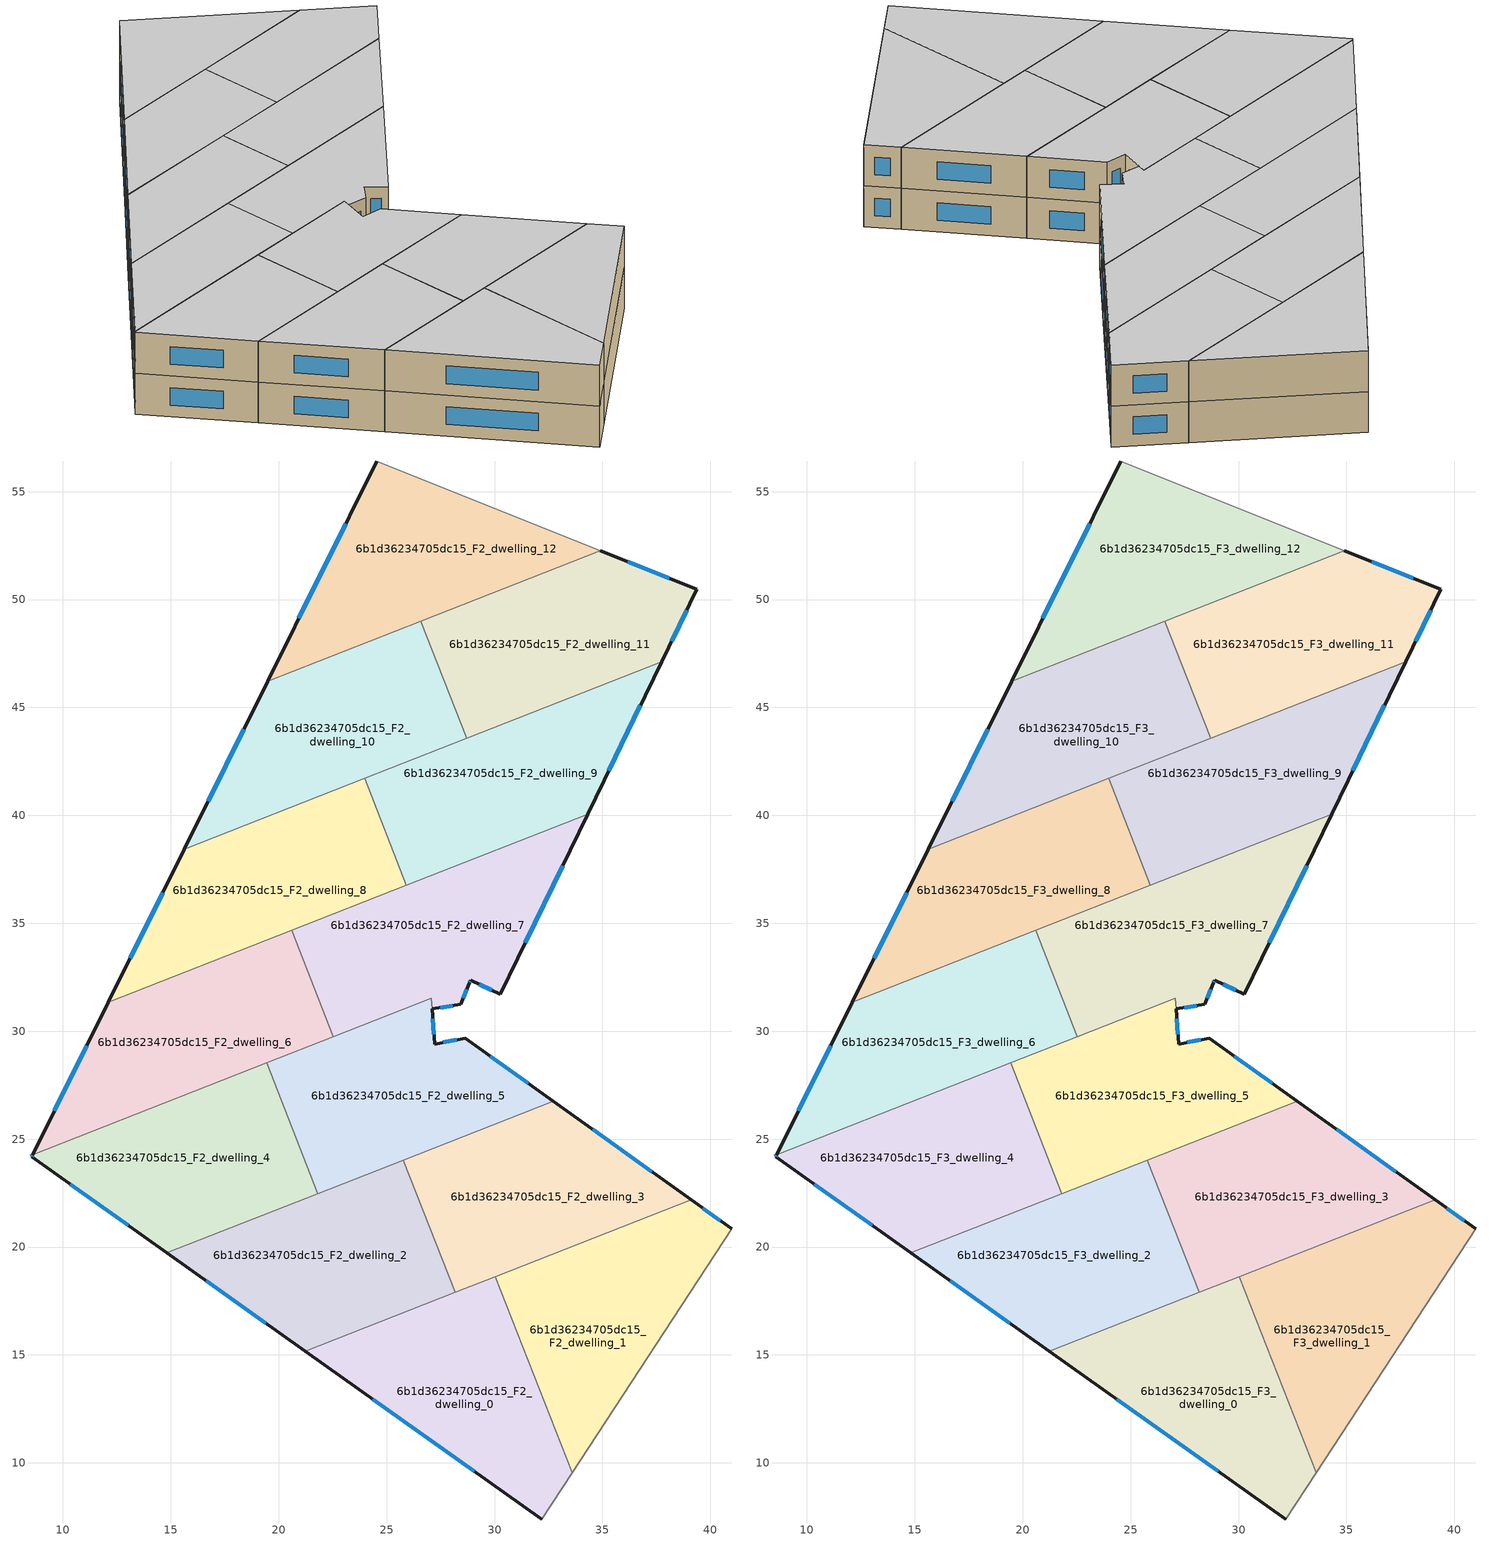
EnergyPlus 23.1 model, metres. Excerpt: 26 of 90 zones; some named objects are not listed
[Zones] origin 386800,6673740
6b1d36234705dc15_F2_dwelling_0
 floor to 6b1d36234705dc15_F1_dwelling_0 (EU_floor_Construction): 30.03,18.63 33.59,9.54 32.19,7.4 21.23,15.18 z6
 wall outside (EU_wall_Construction): 21.23,15.18 32.19,7.4 z6:9
 wall to 6b1d36234705dc15_F2_dwelling_1 (EU_wall_Construction): 33.59,9.54 30.03,18.63 z6:9
 wall adiabatic (EU_wall_Construction): 32.19,7.4 33.59,9.54 z6:9
 wall to 6b1d36234705dc15_F2_dwelling_2 (EU_wall_Construction): 28.17,17.9 21.23,15.18 z6:9
 wall to 6b1d36234705dc15_F2_dwelling_3 (EU_wall_Construction): 30.03,18.63 28.17,17.9 z6:9
 window (EU_Window_Construction): 24.36,12.96 29.06,9.62 z6.86:8.14
6b1d36234705dc15_F2_dwelling_1
 floor to 6b1d36234705dc15_F1_dwelling_1 (EU_floor_Construction): 40.99,20.84 33.59,9.54 30.03,18.63 39.11,22.19 z6
 wall outside (EU_wall_Construction): 40.99,20.84 39.11,22.19 z6:9
 wall adiabatic (EU_wall_Construction): 33.59,9.54 40.99,20.84 z6:9
 wall to 6b1d36234705dc15_F2_dwelling_3 (EU_wall_Construction): 39.11,22.19 30.03,18.63 z6:9
 window (EU_Window_Construction): 40.46,21.23 39.65,21.81 z6.86:8.14
6b1d36234705dc15_F2_dwelling_10
 floor to 6b1d36234705dc15_F1_dwelling_10 (EU_floor_Construction): 26.59,49 28.72,43.57 15.63,38.44 19.49,46.22 z6
 wall outside (EU_wall_Construction): 19.49,46.22 15.63,38.44 z6:9
 wall to 6b1d36234705dc15_F2_dwelling_11 (EU_wall_Construction): 28.72,43.57 26.59,49 z6:9
 wall to 6b1d36234705dc15_F2_dwelling_12 (EU_wall_Construction): 26.59,49 19.49,46.22 z6:9
 wall to 6b1d36234705dc15_F2_dwelling_8 (EU_wall_Construction): 15.63,38.44 23.98,41.71 z6:9
 wall to 6b1d36234705dc15_F2_dwelling_9 (EU_wall_Construction): 23.98,41.71 28.72,43.57 z6:9
 window (EU_Window_Construction): 18.39,44 16.73,40.66 z6.86:8.14
6b1d36234705dc15_F2_dwelling_11
 floor to 6b1d36234705dc15_F1_dwelling_11 (EU_floor_Construction): 39.37,50.47 37.74,47.11 28.72,43.57 26.59,49 34.9,52.26 z6
 wall outside (EU_wall_Construction): 37.74,47.11 39.37,50.47 34.9,52.26 z6:9
 wall to 6b1d36234705dc15_F2_dwelling_9 (EU_wall_Construction): 28.72,43.57 37.74,47.11 z6:9
 wall to 6b1d36234705dc15_F2_dwelling_12 (EU_wall_Construction): 34.9,52.26 26.59,49 z6:9
 window (EU_Window_Construction): 38.2,48.07 38.9,49.51 / 38.09,50.98 36.17,51.75 z6.86:8.14
6b1d36234705dc15_F2_dwelling_12
 floor to 6b1d36234705dc15_F1_dwelling_12 (EU_floor_Construction): 34.9,52.26 19.49,46.22 24.55,56.42 z6
 wall outside (EU_wall_Construction): 24.55,56.42 19.49,46.22 z6:9
 wall adiabatic (EU_wall_Construction): 34.9,52.26 24.55,56.42 z6:9
 window (EU_Window_Construction): 23.1,53.5 20.93,49.13 z6.86:8.14
6b1d36234705dc15_F2_dwelling_2
 floor to 6b1d36234705dc15_F1_dwelling_2 (EU_floor_Construction): 25.77,24.03 28.17,17.9 21.23,15.18 14.82,19.74 z6
 wall outside (EU_wall_Construction): 14.82,19.74 21.23,15.18 z6:9
 wall to 6b1d36234705dc15_F2_dwelling_3 (EU_wall_Construction): 28.17,17.9 25.77,24.03 z6:9
 wall to 6b1d36234705dc15_F2_dwelling_4 (EU_wall_Construction): 21.82,22.48 14.82,19.74 z6:9
 wall to 6b1d36234705dc15_F2_dwelling_5 (EU_wall_Construction): 25.77,24.03 21.82,22.48 z6:9
 window (EU_Window_Construction): 16.65,18.43 19.4,16.48 z6.86:8.14
6b1d36234705dc15_F2_dwelling_3
 floor to 6b1d36234705dc15_F1_dwelling_3 (EU_floor_Construction): 39.11,22.19 28.17,17.9 25.77,24.03 32.72,26.76 z6
 wall outside (EU_wall_Construction): 39.11,22.19 32.72,26.76 z6:9
 wall to 6b1d36234705dc15_F2_dwelling_5 (EU_wall_Construction): 32.72,26.76 25.77,24.03 z6:9
 window (EU_Window_Construction): 37.28,23.49 34.55,25.45 z6.86:8.14
6b1d36234705dc15_F2_dwelling_4
 floor to 6b1d36234705dc15_F1_dwelling_4 (EU_floor_Construction): 19.44,28.54 21.82,22.48 14.82,19.74 8.55,24.18 8.61,24.29 z6
 wall outside (EU_wall_Construction): 8.61,24.29 8.55,24.18 14.82,19.74 z6:9
 wall to 6b1d36234705dc15_F2_dwelling_5 (EU_wall_Construction): 21.82,22.48 19.44,28.54 z6:9
 wall to 6b1d36234705dc15_F2_dwelling_6 (EU_wall_Construction): 19.44,28.54 8.61,24.29 z6:9
 window (EU_Window_Construction): 8.59,24.26 8.57,24.21 / 10.34,22.91 13.03,21.01 z6.86:8.14
6b1d36234705dc15_F2_dwelling_5
 floor to 6b1d36234705dc15_F1_dwelling_5 (EU_floor_Construction): 28.65,29.67 32.72,26.76 21.82,22.48 19.44,28.54 27.07,31.53 27.23,29.4 z6
 wall outside (EU_wall_Construction): 32.72,26.76 28.65,29.67 27.23,29.4 27.1,31.03 z6:9
 wall to 6b1d36234705dc15_F2_dwelling_7 (EU_wall_Construction): 27.06,31.53 22.53,29.75 / 27.1,31.03 27.07,31.53 z6:9
 wall to 6b1d36234705dc15_F2_dwelling_6 (EU_wall_Construction): 22.53,29.75 19.44,28.54 z6:9
 window (EU_Window_Construction): 28.24,29.59 27.63,29.48 / 31.56,27.59 29.81,28.84 / 27.19,29.87 27.14,30.57 z6.86:8.14
6b1d36234705dc15_F2_dwelling_6
 floor to 6b1d36234705dc15_F1_dwelling_6 (EU_floor_Construction): 20.6,34.68 22.53,29.75 8.61,24.29 12.11,31.35 z6
 wall outside (EU_wall_Construction): 12.11,31.35 8.61,24.29 z6:9
 wall to 6b1d36234705dc15_F2_dwelling_7 (EU_wall_Construction): 22.53,29.75 20.6,34.68 z6:9
 wall to 6b1d36234705dc15_F2_dwelling_8 (EU_wall_Construction): 20.6,34.68 12.11,31.35 z6:9
 window (EU_Window_Construction): 11.11,29.33 9.61,26.31 z6.86:8.14
6b1d36234705dc15_F2_dwelling_7
 floor to 6b1d36234705dc15_F1_dwelling_7 (EU_floor_Construction): 34.31,40.05 30.27,31.72 28.89,32.37 28.83,32.22 28.43,31.24 27.1,31.03 27.07,31.53 22.53,29.75 20.6,34.68 z6
 wall outside (EU_wall_Construction): 27.1,31.03 28.43,31.24 28.83,32.22 28.89,32.37 30.27,31.72 34.31,40.05 z6:9
 wall to 6b1d36234705dc15_F2_dwelling_9 (EU_wall_Construction): 34.31,40.05 25.92,36.76 z6:9
 wall to 6b1d36234705dc15_F2_dwelling_8 (EU_wall_Construction): 25.92,36.76 20.6,34.68 z6:9
 window (EU_Window_Construction): 31.42,34.1 33.16,37.67 / 29.28,32.18 29.87,31.91 / 28.85,32.26 28.87,32.33 / 28.55,31.52 28.72,31.94 / 27.48,31.09 28.05,31.18 z6.86:8.14
6b1d36234705dc15_F2_dwelling_8
 floor to 6b1d36234705dc15_F1_dwelling_8 (EU_floor_Construction): 23.98,41.71 25.92,36.76 12.11,31.35 15.63,38.44 z6
 wall outside (EU_wall_Construction): 15.63,38.44 12.11,31.35 z6:9
 wall to 6b1d36234705dc15_F2_dwelling_9 (EU_wall_Construction): 25.92,36.76 23.98,41.71 z6:9
 window (EU_Window_Construction): 14.62,36.41 13.12,33.38 z6.86:8.14
6b1d36234705dc15_F2_dwelling_9
 floor to 6b1d36234705dc15_F1_dwelling_9 (EU_floor_Construction): 37.74,47.11 34.31,40.05 25.92,36.76 23.98,41.71 z6
 wall outside (EU_wall_Construction): 34.31,40.05 37.74,47.11 z6:9
 window (EU_Window_Construction): 35.29,42.07 36.76,45.09 z6.86:8.14
6b1d36234705dc15_F3_dwelling_0
 floor to 6b1d36234705dc15_F2_dwelling_0 (EU_floor_Construction): 30.03,18.63 33.59,9.54 32.19,7.4 21.23,15.18 z9
 wall outside (EU_wall_Construction): 21.23,15.18 32.19,7.4 z9:12
 wall to 6b1d36234705dc15_F3_dwelling_1 (EU_wall_Construction): 33.59,9.54 30.03,18.63 z9:12
 wall adiabatic (EU_wall_Construction): 32.19,7.4 33.59,9.54 z9:12
 wall to 6b1d36234705dc15_F3_dwelling_2 (EU_wall_Construction): 28.17,17.9 21.23,15.18 z9:12
 wall to 6b1d36234705dc15_F3_dwelling_3 (EU_wall_Construction): 30.03,18.63 28.17,17.9 z9:12
 window (EU_Window_Construction): 24.36,12.96 29.06,9.62 z9.86:11.14
 ceiling to 6b1d36234705dc15_F4_dwelling_0 (EU_floor_Construction): 32.19,7.4 33.59,9.54 30.03,18.63 21.23,15.18 z12
6b1d36234705dc15_F3_dwelling_1
 floor to 6b1d36234705dc15_F2_dwelling_1 (EU_floor_Construction): 40.99,20.84 33.59,9.54 30.03,18.63 39.11,22.19 z9
 wall outside (EU_wall_Construction): 40.99,20.84 39.11,22.19 z9:12
 wall adiabatic (EU_wall_Construction): 33.59,9.54 40.99,20.84 z9:12
 wall to 6b1d36234705dc15_F3_dwelling_3 (EU_wall_Construction): 39.11,22.19 30.03,18.63 z9:12
 window (EU_Window_Construction): 40.46,21.23 39.65,21.81 z9.86:11.14
 ceiling to 6b1d36234705dc15_F4_dwelling_1 (EU_floor_Construction): 33.59,9.54 40.99,20.84 39.11,22.19 30.03,18.63 z12
6b1d36234705dc15_F3_dwelling_10
 floor to 6b1d36234705dc15_F2_dwelling_10 (EU_floor_Construction): 26.59,49 28.72,43.57 15.63,38.44 19.49,46.22 z9
 wall outside (EU_wall_Construction): 19.49,46.22 15.63,38.44 z9:12
 wall to 6b1d36234705dc15_F3_dwelling_11 (EU_wall_Construction): 28.72,43.57 26.59,49 z9:12
 wall to 6b1d36234705dc15_F3_dwelling_12 (EU_wall_Construction): 26.59,49 19.49,46.22 z9:12
 wall to 6b1d36234705dc15_F3_dwelling_8 (EU_wall_Construction): 15.63,38.44 23.98,41.71 z9:12
 wall to 6b1d36234705dc15_F3_dwelling_9 (EU_wall_Construction): 23.98,41.71 28.72,43.57 z9:12
 window (EU_Window_Construction): 18.39,44 16.73,40.66 z9.86:11.14
 ceiling to 6b1d36234705dc15_F4_dwelling_10 (EU_floor_Construction): 28.72,43.57 26.59,49 19.49,46.22 15.63,38.44 z12
6b1d36234705dc15_F3_dwelling_11
 floor to 6b1d36234705dc15_F2_dwelling_11 (EU_floor_Construction): 39.37,50.47 37.74,47.11 28.72,43.57 26.59,49 34.9,52.26 z9
 wall outside (EU_wall_Construction): 37.74,47.11 39.37,50.47 34.9,52.26 z9:12
 wall to 6b1d36234705dc15_F3_dwelling_9 (EU_wall_Construction): 28.72,43.57 37.74,47.11 z9:12
 wall to 6b1d36234705dc15_F3_dwelling_12 (EU_wall_Construction): 34.9,52.26 26.59,49 z9:12
 window (EU_Window_Construction): 38.2,48.07 38.9,49.51 / 38.09,50.98 36.17,51.75 z9.86:11.14
 ceiling to 6b1d36234705dc15_F4_dwelling_11 (EU_floor_Construction): 37.74,47.11 39.37,50.47 34.9,52.26 26.59,49 28.72,43.57 z12
6b1d36234705dc15_F3_dwelling_12
 floor to 6b1d36234705dc15_F2_dwelling_12 (EU_floor_Construction): 34.9,52.26 19.49,46.22 24.55,56.42 z9
 wall outside (EU_wall_Construction): 24.55,56.42 19.49,46.22 z9:12
 wall adiabatic (EU_wall_Construction): 34.9,52.26 24.55,56.42 z9:12
 window (EU_Window_Construction): 23.1,53.5 20.93,49.13 z9.86:11.14
 ceiling to 6b1d36234705dc15_F4_dwelling_12 (EU_floor_Construction): 34.9,52.26 24.55,56.42 19.49,46.22 z12
6b1d36234705dc15_F3_dwelling_2
 floor to 6b1d36234705dc15_F2_dwelling_2 (EU_floor_Construction): 25.77,24.03 28.17,17.9 21.23,15.18 14.82,19.74 z9
 wall outside (EU_wall_Construction): 14.82,19.74 21.23,15.18 z9:12
 wall to 6b1d36234705dc15_F3_dwelling_3 (EU_wall_Construction): 28.17,17.9 25.77,24.03 z9:12
 wall to 6b1d36234705dc15_F3_dwelling_4 (EU_wall_Construction): 21.82,22.48 14.82,19.74 z9:12
 wall to 6b1d36234705dc15_F3_dwelling_5 (EU_wall_Construction): 25.77,24.03 21.82,22.48 z9:12
 window (EU_Window_Construction): 16.65,18.43 19.4,16.48 z9.86:11.14
 ceiling to 6b1d36234705dc15_F4_dwelling_2 (EU_floor_Construction): 28.17,17.9 25.77,24.03 14.82,19.74 21.23,15.18 z12
6b1d36234705dc15_F3_dwelling_3
 floor to 6b1d36234705dc15_F2_dwelling_3 (EU_floor_Construction): 39.11,22.19 28.17,17.9 25.77,24.03 32.72,26.76 z9
 wall outside (EU_wall_Construction): 39.11,22.19 32.72,26.76 z9:12
 wall to 6b1d36234705dc15_F3_dwelling_5 (EU_wall_Construction): 32.72,26.76 25.77,24.03 z9:12
 window (EU_Window_Construction): 37.28,23.49 34.55,25.45 z9.86:11.14
 ceiling to 6b1d36234705dc15_F4_dwelling_3 (EU_floor_Construction): 39.11,22.19 32.72,26.76 25.77,24.03 28.17,17.9 z12
6b1d36234705dc15_F3_dwelling_4
 floor to 6b1d36234705dc15_F2_dwelling_4 (EU_floor_Construction): 19.44,28.54 21.82,22.48 14.82,19.74 8.55,24.18 8.61,24.29 z9
 wall outside (EU_wall_Construction): 8.61,24.29 8.55,24.18 14.82,19.74 z9:12
 wall to 6b1d36234705dc15_F3_dwelling_5 (EU_wall_Construction): 21.82,22.48 19.44,28.54 z9:12
 wall to 6b1d36234705dc15_F3_dwelling_6 (EU_wall_Construction): 19.44,28.54 8.61,24.29 z9:12
 window (EU_Window_Construction): 8.59,24.26 8.57,24.21 / 10.34,22.91 13.03,21.01 z9.86:11.14
 ceiling to 6b1d36234705dc15_F4_dwelling_4 (EU_floor_Construction): 21.82,22.48 19.44,28.54 8.61,24.29 8.55,24.18 14.82,19.74 z12
6b1d36234705dc15_F3_dwelling_5
 floor to 6b1d36234705dc15_F2_dwelling_5 (EU_floor_Construction): 28.65,29.67 32.72,26.76 21.82,22.48 19.44,28.54 27.07,31.53 27.23,29.4 z9
 wall outside (EU_wall_Construction): 32.72,26.76 28.65,29.67 27.23,29.4 27.1,31.03 z9:12
 wall to 6b1d36234705dc15_F3_dwelling_7 (EU_wall_Construction): 27.06,31.53 22.53,29.75 / 27.1,31.03 27.07,31.53 z9:12
 wall to 6b1d36234705dc15_F3_dwelling_6 (EU_wall_Construction): 22.53,29.75 19.44,28.54 z9:12
 window (EU_Window_Construction): 28.24,29.59 27.63,29.48 / 31.56,27.59 29.81,28.84 / 27.19,29.87 27.14,30.57 z9.86:11.14
 ceiling to 6b1d36234705dc15_F4_dwelling_5 (EU_floor_Construction): 32.72,26.76 28.65,29.67 27.23,29.4 27.07,31.53 19.44,28.54 21.82,22.48 z12
6b1d36234705dc15_F3_dwelling_6
 floor to 6b1d36234705dc15_F2_dwelling_6 (EU_floor_Construction): 20.6,34.68 22.53,29.75 8.61,24.29 12.11,31.35 z9
 wall outside (EU_wall_Construction): 12.11,31.35 8.61,24.29 z9:12
 wall to 6b1d36234705dc15_F3_dwelling_7 (EU_wall_Construction): 22.53,29.75 20.6,34.68 z9:12
 wall to 6b1d36234705dc15_F3_dwelling_8 (EU_wall_Construction): 20.6,34.68 12.11,31.35 z9:12
 window (EU_Window_Construction): 11.11,29.33 9.61,26.31 z9.86:11.14
 ceiling to 6b1d36234705dc15_F4_dwelling_6 (EU_floor_Construction): 22.53,29.75 20.6,34.68 12.11,31.35 8.61,24.29 z12
6b1d36234705dc15_F3_dwelling_7
 floor to 6b1d36234705dc15_F2_dwelling_7 (EU_floor_Construction): 34.31,40.05 30.27,31.72 28.89,32.37 28.83,32.22 28.43,31.24 27.1,31.03 27.07,31.53 22.53,29.75 20.6,34.68 z9
 wall outside (EU_wall_Construction): 27.1,31.03 28.43,31.24 28.83,32.22 28.89,32.37 30.27,31.72 34.31,40.05 z9:12
 wall to 6b1d36234705dc15_F3_dwelling_9 (EU_wall_Construction): 34.31,40.05 25.92,36.76 z9:12
 wall to 6b1d36234705dc15_F3_dwelling_8 (EU_wall_Construction): 25.92,36.76 20.6,34.68 z9:12
 window (EU_Window_Construction): 31.42,34.1 33.16,37.67 / 29.28,32.18 29.87,31.91 / 28.85,32.26 28.87,32.33 / 28.55,31.52 28.72,31.94 / 27.48,31.09 28.05,31.18 z9.86:11.14
 ceiling to 6b1d36234705dc15_F4_dwelling_7 (EU_floor_Construction): 30.27,31.72 34.31,40.05 20.6,34.68 22.53,29.75 27.07,31.53 27.1,31.03 28.43,31.24 28.83,32.22 28.89,32.37 z12
6b1d36234705dc15_F3_dwelling_8
 floor to 6b1d36234705dc15_F2_dwelling_8 (EU_floor_Construction): 23.98,41.71 25.92,36.76 12.11,31.35 15.63,38.44 z9
 wall outside (EU_wall_Construction): 15.63,38.44 12.11,31.35 z9:12
 wall to 6b1d36234705dc15_F3_dwelling_9 (EU_wall_Construction): 25.92,36.76 23.98,41.71 z9:12
 window (EU_Window_Construction): 14.62,36.41 13.12,33.38 z9.86:11.14
 ceiling to 6b1d36234705dc15_F4_dwelling_8 (EU_floor_Construction): 25.92,36.76 23.98,41.71 15.63,38.44 12.11,31.35 z12
6b1d36234705dc15_F3_dwelling_9
 floor to 6b1d36234705dc15_F2_dwelling_9 (EU_floor_Construction): 37.74,47.11 34.31,40.05 25.92,36.76 23.98,41.71 z9
 wall outside (EU_wall_Construction): 34.31,40.05 37.74,47.11 z9:12
 window (EU_Window_Construction): 35.29,42.07 36.76,45.09 z9.86:11.14
 ceiling to 6b1d36234705dc15_F4_dwelling_9 (EU_floor_Construction): 34.31,40.05 37.74,47.11 23.98,41.71 25.92,36.76 z12
[Building]
EU S2 Campaign: North Axis=0; Terrain=City; Solar Distribution=FullExterior
[Site:Location]
Helsinki-Vantaa.AP: Latitude=60.317; Longitude=24.963; Time Zone=2; Elevation=54.6
[SizingPeriod:WeatherFileDays]
AnnualSizingPeriod: Begin Month=1; Begin Day of Month=1; End Month=12; End Day of Month=31; Day of Week for Start Day=Monday; Use Weather File Daylight Saving Period=No; Use Weather File Rain and Snow Indicators=No
[MATERIAL]
EU_InternalMass_Material: Roughness=MediumRough; Thickness=0.1; Conductivity=1; Density=1800; Specific Heat=900; Thermal Absorptance=0.9; Solar Absorptance=0.7; Visible Absorptance=0.7
[MATERIAL:NOMASS] Roughness=MediumRough; Thermal Absorptance=0.9; Solar Absorptance=0.7; Visible Absorptance=0.7
Name | Thermal Resistance
EU_wall_NoMass | 1.10183
EU_floor_NoMass | 1.70606
[WINDOWMATERIAL:SIMPLEGLAZINGSYSTEM]
EU_Window_SimpleGlazing: UFactor=3.11035; Solar Heat Gain Coefficient=0.8; Visible Transmittance=0.8
[CONSTRUCTION]
EU_wall_Construction: EU_wall_NoMass
EU_floor_Construction: EU_floor_NoMass
EU_Window_Construction: EU_Window_SimpleGlazing
EU_InternalMass_Construction: EU_InternalMass_Material
[ZONE] Type=1; Multiplier=1; Ceiling Height=autocalculate; Floor Area=autocalculate; Part of Total Floor Area=Yes
Name | Volume
6b1d36234705dc15_F2_dwelling_0; 6b1d36234705dc15_F3_dwelling_0 | 189.775
6b1d36234705dc15_F2_dwelling_1; 6b1d36234705dc15_F3_dwelling_1 | 189.795
6b1d36234705dc15_F2_dwelling_10; 6b1d36234705dc15_F3_dwelling_10 | 189.772
6b1d36234705dc15_F2_dwelling_11; 6b1d36234705dc15_F3_dwelling_11; 6b1d36234705dc15_F2_dwelling_2; 6b1d36234705dc15_F3_dwelling_2 | 189.777
6b1d36234705dc15_F2_dwelling_12; 6b1d36234705dc15_F3_dwelling_12 | 189.807
6b1d36234705dc15_F2_dwelling_3; 6b1d36234705dc15_F3_dwelling_3 | 189.779
6b1d36234705dc15_F2_dwelling_4; 6b1d36234705dc15_F3_dwelling_4 | 188.34
6b1d36234705dc15_F2_dwelling_5; 6b1d36234705dc15_F3_dwelling_5 | 185.147
6b1d36234705dc15_F2_dwelling_6; 6b1d36234705dc15_F3_dwelling_6 | 191.244
6b1d36234705dc15_F2_dwelling_7; 6b1d36234705dc15_F3_dwelling_7 | 194.443
6b1d36234705dc15_F2_dwelling_8; 6b1d36234705dc15_F3_dwelling_8 | 189.802
6b1d36234705dc15_F2_dwelling_9; 6b1d36234705dc15_F3_dwelling_9 | 189.782
[INTERNALMASS] Construction=EU_InternalMass_Construction
Name | Zone or ZoneList | Surface Area
6b1d36234705dc15_F2_dwelling_0_EU_InternalMass | 6b1d36234705dc15_F2_dwelling_0 | 63.258
6b1d36234705dc15_F2_dwelling_1_EU_InternalMass | 6b1d36234705dc15_F2_dwelling_1 | 63.2624
6b1d36234705dc15_F2_dwelling_2_EU_InternalMass | 6b1d36234705dc15_F2_dwelling_2 | 63.2564
6b1d36234705dc15_F2_dwelling_3_EU_InternalMass | 6b1d36234705dc15_F2_dwelling_3 | 63.2593
6b1d36234705dc15_F2_dwelling_4_EU_InternalMass | 6b1d36234705dc15_F2_dwelling_4 | 62.7788
6b1d36234705dc15_F2_dwelling_5_EU_InternalMass | 6b1d36234705dc15_F2_dwelling_5 | 61.716
6b1d36234705dc15_F2_dwelling_6_EU_InternalMass | 6b1d36234705dc15_F2_dwelling_6 | 63.7488
6b1d36234705dc15_F2_dwelling_7_EU_InternalMass | 6b1d36234705dc15_F2_dwelling_7 | 64.8166
6b1d36234705dc15_F2_dwelling_8_EU_InternalMass | 6b1d36234705dc15_F2_dwelling_8 | 63.2682
6b1d36234705dc15_F2_dwelling_9_EU_InternalMass | 6b1d36234705dc15_F2_dwelling_9 | 63.273
6b1d36234705dc15_F2_dwelling_10_EU_InternalMass | 6b1d36234705dc15_F2_dwelling_10 | 63.2556
6b1d36234705dc15_F2_dwelling_11_EU_InternalMass | 6b1d36234705dc15_F2_dwelling_11 | 63.2594
6b1d36234705dc15_F2_dwelling_12_EU_InternalMass | 6b1d36234705dc15_F2_dwelling_12 | 63.2689
6b1d36234705dc15_F3_dwelling_0_EU_InternalMass | 6b1d36234705dc15_F3_dwelling_0 | 63.258
6b1d36234705dc15_F3_dwelling_1_EU_InternalMass | 6b1d36234705dc15_F3_dwelling_1 | 63.2624
6b1d36234705dc15_F3_dwelling_2_EU_InternalMass | 6b1d36234705dc15_F3_dwelling_2 | 63.2564
6b1d36234705dc15_F3_dwelling_3_EU_InternalMass | 6b1d36234705dc15_F3_dwelling_3 | 63.2593
6b1d36234705dc15_F3_dwelling_4_EU_InternalMass | 6b1d36234705dc15_F3_dwelling_4 | 62.7788
6b1d36234705dc15_F3_dwelling_5_EU_InternalMass | 6b1d36234705dc15_F3_dwelling_5 | 61.716
6b1d36234705dc15_F3_dwelling_6_EU_InternalMass | 6b1d36234705dc15_F3_dwelling_6 | 63.7488
6b1d36234705dc15_F3_dwelling_7_EU_InternalMass | 6b1d36234705dc15_F3_dwelling_7 | 64.8166
6b1d36234705dc15_F3_dwelling_8_EU_InternalMass | 6b1d36234705dc15_F3_dwelling_8 | 63.2682
6b1d36234705dc15_F3_dwelling_9_EU_InternalMass | 6b1d36234705dc15_F3_dwelling_9 | 63.273
6b1d36234705dc15_F3_dwelling_10_EU_InternalMass | 6b1d36234705dc15_F3_dwelling_10 | 63.2556
6b1d36234705dc15_F3_dwelling_11_EU_InternalMass | 6b1d36234705dc15_F3_dwelling_11 | 63.2594
6b1d36234705dc15_F3_dwelling_12_EU_InternalMass | 6b1d36234705dc15_F3_dwelling_12 | 63.2689
[OTHEREQUIPMENT] Fuel Type=Electricity; Design Level Calculation Method=Watts/Area; Power per Zone Floor Area=1; Fraction Latent=0; Fraction Radiant=0; Fraction Lost=0; Carbon Dioxide Generation Rate=0; EndUse Subcategory=EU_Step8_InternalGains
Name | Zone or ZoneList or Space or SpaceList | Schedule
EU_Step8_InternalGain_6b1d36234705dc15_F2_dwelling_0_f000 | 6b1d36234705dc15_F2_dwelling_0 | EU_Step8_GainSchedule_6b1d36234705dc15_F2_dwelling_0_f000
EU_Step8_InternalGain_6b1d36234705dc15_F2_dwelling_1_f000 | 6b1d36234705dc15_F2_dwelling_1 | EU_Step8_GainSchedule_6b1d36234705dc15_F2_dwelling_1_f000
EU_Step8_InternalGain_6b1d36234705dc15_F2_dwelling_2_f000 | 6b1d36234705dc15_F2_dwelling_2 | EU_Step8_GainSchedule_6b1d36234705dc15_F2_dwelling_2_f000
EU_Step8_InternalGain_6b1d36234705dc15_F2_dwelling_3_f000 | 6b1d36234705dc15_F2_dwelling_3 | EU_Step8_GainSchedule_6b1d36234705dc15_F2_dwelling_3_f000
EU_Step8_InternalGain_6b1d36234705dc15_F2_dwelling_4_f000 | 6b1d36234705dc15_F2_dwelling_4 | EU_Step8_GainSchedule_6b1d36234705dc15_F2_dwelling_4_f000
EU_Step8_InternalGain_6b1d36234705dc15_F2_dwelling_5_f000 | 6b1d36234705dc15_F2_dwelling_5 | EU_Step8_GainSchedule_6b1d36234705dc15_F2_dwelling_5_f000
EU_Step8_InternalGain_6b1d36234705dc15_F2_dwelling_6_f000 | 6b1d36234705dc15_F2_dwelling_6 | EU_Step8_GainSchedule_6b1d36234705dc15_F2_dwelling_6_f000
EU_Step8_InternalGain_6b1d36234705dc15_F2_dwelling_7_f000 | 6b1d36234705dc15_F2_dwelling_7 | EU_Step8_GainSchedule_6b1d36234705dc15_F2_dwelling_7_f000
EU_Step8_InternalGain_6b1d36234705dc15_F2_dwelling_8_f000 | 6b1d36234705dc15_F2_dwelling_8 | EU_Step8_GainSchedule_6b1d36234705dc15_F2_dwelling_8_f000
EU_Step8_InternalGain_6b1d36234705dc15_F2_dwelling_9_f000 | 6b1d36234705dc15_F2_dwelling_9 | EU_Step8_GainSchedule_6b1d36234705dc15_F2_dwelling_9_f000
EU_Step8_InternalGain_6b1d36234705dc15_F2_dwelling_10_f000 | 6b1d36234705dc15_F2_dwelling_10 | EU_Step8_GainSchedule_6b1d36234705dc15_F2_dwelling_10_f000
EU_Step8_InternalGain_6b1d36234705dc15_F2_dwelling_11_f000 | 6b1d36234705dc15_F2_dwelling_11 | EU_Step8_GainSchedule_6b1d36234705dc15_F2_dwelling_11_f000
EU_Step8_InternalGain_6b1d36234705dc15_F2_dwelling_12_f000 | 6b1d36234705dc15_F2_dwelling_12 | EU_Step8_GainSchedule_6b1d36234705dc15_F2_dwelling_12_f000
EU_Step8_InternalGain_6b1d36234705dc15_F3_dwelling_0_f000 | 6b1d36234705dc15_F3_dwelling_0 | EU_Step8_GainSchedule_6b1d36234705dc15_F3_dwelling_0_f000
EU_Step8_InternalGain_6b1d36234705dc15_F3_dwelling_1_f000 | 6b1d36234705dc15_F3_dwelling_1 | EU_Step8_GainSchedule_6b1d36234705dc15_F3_dwelling_1_f000
EU_Step8_InternalGain_6b1d36234705dc15_F3_dwelling_2_f000 | 6b1d36234705dc15_F3_dwelling_2 | EU_Step8_GainSchedule_6b1d36234705dc15_F3_dwelling_2_f000
EU_Step8_InternalGain_6b1d36234705dc15_F3_dwelling_3_f000 | 6b1d36234705dc15_F3_dwelling_3 | EU_Step8_GainSchedule_6b1d36234705dc15_F3_dwelling_3_f000
EU_Step8_InternalGain_6b1d36234705dc15_F3_dwelling_4_f000 | 6b1d36234705dc15_F3_dwelling_4 | EU_Step8_GainSchedule_6b1d36234705dc15_F3_dwelling_4_f000
EU_Step8_InternalGain_6b1d36234705dc15_F3_dwelling_5_f000 | 6b1d36234705dc15_F3_dwelling_5 | EU_Step8_GainSchedule_6b1d36234705dc15_F3_dwelling_5_f000
EU_Step8_InternalGain_6b1d36234705dc15_F3_dwelling_6_f000 | 6b1d36234705dc15_F3_dwelling_6 | EU_Step8_GainSchedule_6b1d36234705dc15_F3_dwelling_6_f000
EU_Step8_InternalGain_6b1d36234705dc15_F3_dwelling_7_f000 | 6b1d36234705dc15_F3_dwelling_7 | EU_Step8_GainSchedule_6b1d36234705dc15_F3_dwelling_7_f000
EU_Step8_InternalGain_6b1d36234705dc15_F3_dwelling_8_f000 | 6b1d36234705dc15_F3_dwelling_8 | EU_Step8_GainSchedule_6b1d36234705dc15_F3_dwelling_8_f000
EU_Step8_InternalGain_6b1d36234705dc15_F3_dwelling_9_f000 | 6b1d36234705dc15_F3_dwelling_9 | EU_Step8_GainSchedule_6b1d36234705dc15_F3_dwelling_9_f000
EU_Step8_InternalGain_6b1d36234705dc15_F3_dwelling_10_f000 | 6b1d36234705dc15_F3_dwelling_10 | EU_Step8_GainSchedule_6b1d36234705dc15_F3_dwelling_10_f000
EU_Step8_InternalGain_6b1d36234705dc15_F3_dwelling_11_f000 | 6b1d36234705dc15_F3_dwelling_11 | EU_Step8_GainSchedule_6b1d36234705dc15_F3_dwelling_11_f000
EU_Step8_InternalGain_6b1d36234705dc15_F3_dwelling_12_f000 | 6b1d36234705dc15_F3_dwelling_12 | EU_Step8_GainSchedule_6b1d36234705dc15_F3_dwelling_12_f000
[ZONEVENTILATION:DESIGNFLOWRATE] Schedule=EU_AlwaysOn; Design Flow Rate Calculation Method=AirChanges/Hour; Air Changes per Hour=0.756316; Ventilation Type=Natural; Fan Pressure Rise=0; Fan Total Efficiency=1; Constant Term Coefficient=1; Temperature Term Coefficient=0; Velocity Term Coefficient=0; Velocity Squared Term Coefficient=0; Minimum Indoor Temperature=-100; Maximum Indoor Temperature=100; Delta Temperature=-100; Minimum Outdoor Temperature=-100; Maximum Outdoor Temperature=100; Maximum Wind Speed=40
Name | Zone or ZoneList or Space or SpaceList
EU_ConstantAir_6b1d36234705dc15_F2_dwelling_0 | 6b1d36234705dc15_F2_dwelling_0
EU_ConstantAir_6b1d36234705dc15_F2_dwelling_1 | 6b1d36234705dc15_F2_dwelling_1
EU_ConstantAir_6b1d36234705dc15_F2_dwelling_2 | 6b1d36234705dc15_F2_dwelling_2
EU_ConstantAir_6b1d36234705dc15_F2_dwelling_3 | 6b1d36234705dc15_F2_dwelling_3
EU_ConstantAir_6b1d36234705dc15_F2_dwelling_4 | 6b1d36234705dc15_F2_dwelling_4
EU_ConstantAir_6b1d36234705dc15_F2_dwelling_5 | 6b1d36234705dc15_F2_dwelling_5
EU_ConstantAir_6b1d36234705dc15_F2_dwelling_6 | 6b1d36234705dc15_F2_dwelling_6
EU_ConstantAir_6b1d36234705dc15_F2_dwelling_7 | 6b1d36234705dc15_F2_dwelling_7
EU_ConstantAir_6b1d36234705dc15_F2_dwelling_8 | 6b1d36234705dc15_F2_dwelling_8
EU_ConstantAir_6b1d36234705dc15_F2_dwelling_9 | 6b1d36234705dc15_F2_dwelling_9
EU_ConstantAir_6b1d36234705dc15_F2_dwelling_10 | 6b1d36234705dc15_F2_dwelling_10
EU_ConstantAir_6b1d36234705dc15_F2_dwelling_11 | 6b1d36234705dc15_F2_dwelling_11
EU_ConstantAir_6b1d36234705dc15_F2_dwelling_12 | 6b1d36234705dc15_F2_dwelling_12
EU_ConstantAir_6b1d36234705dc15_F3_dwelling_0 | 6b1d36234705dc15_F3_dwelling_0
EU_ConstantAir_6b1d36234705dc15_F3_dwelling_1 | 6b1d36234705dc15_F3_dwelling_1
EU_ConstantAir_6b1d36234705dc15_F3_dwelling_2 | 6b1d36234705dc15_F3_dwelling_2
EU_ConstantAir_6b1d36234705dc15_F3_dwelling_3 | 6b1d36234705dc15_F3_dwelling_3
EU_ConstantAir_6b1d36234705dc15_F3_dwelling_4 | 6b1d36234705dc15_F3_dwelling_4
EU_ConstantAir_6b1d36234705dc15_F3_dwelling_5 | 6b1d36234705dc15_F3_dwelling_5
EU_ConstantAir_6b1d36234705dc15_F3_dwelling_6 | 6b1d36234705dc15_F3_dwelling_6
EU_ConstantAir_6b1d36234705dc15_F3_dwelling_7 | 6b1d36234705dc15_F3_dwelling_7
EU_ConstantAir_6b1d36234705dc15_F3_dwelling_8 | 6b1d36234705dc15_F3_dwelling_8
EU_ConstantAir_6b1d36234705dc15_F3_dwelling_9 | 6b1d36234705dc15_F3_dwelling_9
EU_ConstantAir_6b1d36234705dc15_F3_dwelling_10 | 6b1d36234705dc15_F3_dwelling_10
EU_ConstantAir_6b1d36234705dc15_F3_dwelling_11 | 6b1d36234705dc15_F3_dwelling_11
EU_ConstantAir_6b1d36234705dc15_F3_dwelling_12 | 6b1d36234705dc15_F3_dwelling_12
[HVACTEMPLATE:ZONE:IDEALLOADSAIRSYSTEM] System Availability Schedule=EU_AlwaysOn; Maximum Heating Supply Air Temperature=50; Minimum Cooling Supply Air Temperature=13; Maximum Heating Supply Air Humidity Ratio=0.0156; Minimum Cooling Supply Air Humidity Ratio=0.0077; Heating Limit=NoLimit; Cooling Limit=NoLimit; Heating Availability Schedule=EU_AlwaysOn; Cooling Availability Schedule=EU_CoolingOff; Dehumidification Control Type=ConstantSensibleHeatRatio; Cooling Sensible Heat Ratio=0.7; Dehumidification Setpoint=60; Humidification Control Type=None; Humidification Setpoint=30; Outdoor Air Method=None; Outdoor Air Flow Rate per Person=0.00944; Outdoor Air Flow Rate per Zone Floor Area=0; Outdoor Air Flow Rate per Zone=0; Demand Controlled Ventilation Type=None; Outdoor Air Economizer Type=NoEconomizer; Heat Recovery Type=None; Sensible Heat Recovery Effectiveness=0.7; Latent Heat Recovery Effectiveness=0.65
Name | Template Thermostat
6b1d36234705dc15_F2_dwelling_0 | EU_HeatOnly_6b1d36234705dc15_F2_dwelling_0
6b1d36234705dc15_F2_dwelling_1 | EU_HeatOnly_6b1d36234705dc15_F2_dwelling_1
6b1d36234705dc15_F2_dwelling_2 | EU_HeatOnly_6b1d36234705dc15_F2_dwelling_2
6b1d36234705dc15_F2_dwelling_3 | EU_HeatOnly_6b1d36234705dc15_F2_dwelling_3
6b1d36234705dc15_F2_dwelling_4 | EU_HeatOnly_6b1d36234705dc15_F2_dwelling_4
6b1d36234705dc15_F2_dwelling_5 | EU_HeatOnly_6b1d36234705dc15_F2_dwelling_5
6b1d36234705dc15_F2_dwelling_6 | EU_HeatOnly_6b1d36234705dc15_F2_dwelling_6
6b1d36234705dc15_F2_dwelling_7 | EU_HeatOnly_6b1d36234705dc15_F2_dwelling_7
6b1d36234705dc15_F2_dwelling_8 | EU_HeatOnly_6b1d36234705dc15_F2_dwelling_8
6b1d36234705dc15_F2_dwelling_9 | EU_HeatOnly_6b1d36234705dc15_F2_dwelling_9
6b1d36234705dc15_F2_dwelling_10 | EU_HeatOnly_6b1d36234705dc15_F2_dwelling_10
6b1d36234705dc15_F2_dwelling_11 | EU_HeatOnly_6b1d36234705dc15_F2_dwelling_11
6b1d36234705dc15_F2_dwelling_12 | EU_HeatOnly_6b1d36234705dc15_F2_dwelling_12
6b1d36234705dc15_F3_dwelling_0 | EU_HeatOnly_6b1d36234705dc15_F3_dwelling_0
6b1d36234705dc15_F3_dwelling_1 | EU_HeatOnly_6b1d36234705dc15_F3_dwelling_1
6b1d36234705dc15_F3_dwelling_2 | EU_HeatOnly_6b1d36234705dc15_F3_dwelling_2
6b1d36234705dc15_F3_dwelling_3 | EU_HeatOnly_6b1d36234705dc15_F3_dwelling_3
6b1d36234705dc15_F3_dwelling_4 | EU_HeatOnly_6b1d36234705dc15_F3_dwelling_4
6b1d36234705dc15_F3_dwelling_5 | EU_HeatOnly_6b1d36234705dc15_F3_dwelling_5
6b1d36234705dc15_F3_dwelling_6 | EU_HeatOnly_6b1d36234705dc15_F3_dwelling_6
6b1d36234705dc15_F3_dwelling_7 | EU_HeatOnly_6b1d36234705dc15_F3_dwelling_7
6b1d36234705dc15_F3_dwelling_8 | EU_HeatOnly_6b1d36234705dc15_F3_dwelling_8
6b1d36234705dc15_F3_dwelling_9 | EU_HeatOnly_6b1d36234705dc15_F3_dwelling_9
6b1d36234705dc15_F3_dwelling_10 | EU_HeatOnly_6b1d36234705dc15_F3_dwelling_10
6b1d36234705dc15_F3_dwelling_11 | EU_HeatOnly_6b1d36234705dc15_F3_dwelling_11
6b1d36234705dc15_F3_dwelling_12 | EU_HeatOnly_6b1d36234705dc15_F3_dwelling_12
[SIZING:ZONE] Zone Cooling Design Supply Air Temperature Input Method=SupplyAirTemperature; Zone Cooling Design Supply Air Temperature=13; Zone Heating Design Supply Air Temperature Input Method=SupplyAirTemperature; Zone Heating Design Supply Air Temperature=50; Zone Cooling Design Supply Air Humidity Ratio=0.008; Zone Heating Design Supply Air Humidity Ratio=0.008; Cooling Design Air Flow Method=DesignDay; Cooling Design Air Flow Rate=0; Cooling Minimum Air Flow per Zone Floor Area=0.000762; Cooling Minimum Air Flow=0; Cooling Minimum Air Flow Fraction=0.2; Heating Design Air Flow Method=DesignDay; Heating Design Air Flow Rate=0; Heating Maximum Air Flow per Zone Floor Area=0.002032; Heating Maximum Air Flow=0.141576; Heating Maximum Air Flow Fraction=0.3; Account for Dedicated Outdoor Air System=No; Dedicated Outdoor Air System Control Strategy=NeutralSupplyAir; Dedicated Outdoor Air Low Setpoint Temperature for Design=autosize; Dedicated Outdoor Air High Setpoint Temperature for Design=autosize; Zone Load Sizing Method=Sensible Load Only No Latent Load; Zone Latent Cooling Design Supply Air Humidity Ratio Input Method=HumidityRatioDifference; Zone Cooling Design Supply Air Humidity Ratio Difference=0.005; Zone Latent Heating Design Supply Air Humidity Ratio Input Method=HumidityRatioDifference; Zone Humidification Design Supply Air Humidity Ratio Difference=0.005
6b1d36234705dc15_F2_dwelling_0; 6b1d36234705dc15_F2_dwelling_1; 6b1d36234705dc15_F2_dwelling_2; 6b1d36234705dc15_F2_dwelling_3; 6b1d36234705dc15_F2_dwelling_4; 6b1d36234705dc15_F2_dwelling_5; 6b1d36234705dc15_F2_dwelling_6; 6b1d36234705dc15_F2_dwelling_7; 6b1d36234705dc15_F2_dwelling_8; 6b1d36234705dc15_F2_dwelling_9; 6b1d36234705dc15_F2_dwelling_10; 6b1d36234705dc15_F2_dwelling_11; 6b1d36234705dc15_F2_dwelling_12; 6b1d36234705dc15_F3_dwelling_0; 6b1d36234705dc15_F3_dwelling_1; 6b1d36234705dc15_F3_dwelling_2; 6b1d36234705dc15_F3_dwelling_3; 6b1d36234705dc15_F3_dwelling_4; 6b1d36234705dc15_F3_dwelling_5; 6b1d36234705dc15_F3_dwelling_6; 6b1d36234705dc15_F3_dwelling_7; 6b1d36234705dc15_F3_dwelling_8; 6b1d36234705dc15_F3_dwelling_9; 6b1d36234705dc15_F3_dwelling_10; 6b1d36234705dc15_F3_dwelling_11; 6b1d36234705dc15_F3_dwelling_12
[SCHEDULE:CONSTANT]
Name | Hourly Value
EU_AlwaysOn | 1
EU_CoolingOff | 0
[SCHEDULE:FILE] Column Number=1; Rows to Skip at Top=0; Number of Hours of Data=8760; Column Separator=Comma; Interpolate to Timestep=No; Minutes per Item=60; Adjust Schedule for Daylight Savings=Yes
Name | File
EU_Step8_GainSchedule_6b1d36234705dc15_F2_dwelling_0_f000 | ../../schedules/6b1d36234705dc15/6b1d36234705dc15_F2_dwelling_0_f000_gain.csv
EU_Step8_GainSchedule_6b1d36234705dc15_F2_dwelling_1_f000 | ../../schedules/6b1d36234705dc15/6b1d36234705dc15_F2_dwelling_1_f000_gain.csv
EU_Step8_GainSchedule_6b1d36234705dc15_F2_dwelling_2_f000 | ../../schedules/6b1d36234705dc15/6b1d36234705dc15_F2_dwelling_2_f000_gain.csv
EU_Step8_GainSchedule_6b1d36234705dc15_F2_dwelling_3_f000 | ../../schedules/6b1d36234705dc15/6b1d36234705dc15_F2_dwelling_3_f000_gain.csv
EU_Step8_GainSchedule_6b1d36234705dc15_F2_dwelling_4_f000 | ../../schedules/6b1d36234705dc15/6b1d36234705dc15_F2_dwelling_4_f000_gain.csv
EU_Step8_GainSchedule_6b1d36234705dc15_F2_dwelling_5_f000 | ../../schedules/6b1d36234705dc15/6b1d36234705dc15_F2_dwelling_5_f000_gain.csv
EU_Step8_GainSchedule_6b1d36234705dc15_F2_dwelling_6_f000 | ../../schedules/6b1d36234705dc15/6b1d36234705dc15_F2_dwelling_6_f000_gain.csv
EU_Step8_GainSchedule_6b1d36234705dc15_F2_dwelling_7_f000 | ../../schedules/6b1d36234705dc15/6b1d36234705dc15_F2_dwelling_7_f000_gain.csv
EU_Step8_GainSchedule_6b1d36234705dc15_F2_dwelling_8_f000 | ../../schedules/6b1d36234705dc15/6b1d36234705dc15_F2_dwelling_8_f000_gain.csv
EU_Step8_GainSchedule_6b1d36234705dc15_F2_dwelling_9_f000 | ../../schedules/6b1d36234705dc15/6b1d36234705dc15_F2_dwelling_9_f000_gain.csv
EU_Step8_GainSchedule_6b1d36234705dc15_F2_dwelling_10_f000 | ../../schedules/6b1d36234705dc15/6b1d36234705dc15_F2_dwelling_10_f000_gain.csv
EU_Step8_GainSchedule_6b1d36234705dc15_F2_dwelling_11_f000 | ../../schedules/6b1d36234705dc15/6b1d36234705dc15_F2_dwelling_11_f000_gain.csv
EU_Step8_GainSchedule_6b1d36234705dc15_F2_dwelling_12_f000 | ../../schedules/6b1d36234705dc15/6b1d36234705dc15_F2_dwelling_12_f000_gain.csv
EU_Step8_GainSchedule_6b1d36234705dc15_F3_dwelling_0_f000 | ../../schedules/6b1d36234705dc15/6b1d36234705dc15_F3_dwelling_0_f000_gain.csv
EU_Step8_GainSchedule_6b1d36234705dc15_F3_dwelling_1_f000 | ../../schedules/6b1d36234705dc15/6b1d36234705dc15_F3_dwelling_1_f000_gain.csv
EU_Step8_GainSchedule_6b1d36234705dc15_F3_dwelling_2_f000 | ../../schedules/6b1d36234705dc15/6b1d36234705dc15_F3_dwelling_2_f000_gain.csv
EU_Step8_GainSchedule_6b1d36234705dc15_F3_dwelling_3_f000 | ../../schedules/6b1d36234705dc15/6b1d36234705dc15_F3_dwelling_3_f000_gain.csv
EU_Step8_GainSchedule_6b1d36234705dc15_F3_dwelling_4_f000 | ../../schedules/6b1d36234705dc15/6b1d36234705dc15_F3_dwelling_4_f000_gain.csv
EU_Step8_GainSchedule_6b1d36234705dc15_F3_dwelling_5_f000 | ../../schedules/6b1d36234705dc15/6b1d36234705dc15_F3_dwelling_5_f000_gain.csv
EU_Step8_GainSchedule_6b1d36234705dc15_F3_dwelling_6_f000 | ../../schedules/6b1d36234705dc15/6b1d36234705dc15_F3_dwelling_6_f000_gain.csv
EU_Step8_GainSchedule_6b1d36234705dc15_F3_dwelling_7_f000 | ../../schedules/6b1d36234705dc15/6b1d36234705dc15_F3_dwelling_7_f000_gain.csv
EU_Step8_GainSchedule_6b1d36234705dc15_F3_dwelling_8_f000 | ../../schedules/6b1d36234705dc15/6b1d36234705dc15_F3_dwelling_8_f000_gain.csv
EU_Step8_GainSchedule_6b1d36234705dc15_F3_dwelling_9_f000 | ../../schedules/6b1d36234705dc15/6b1d36234705dc15_F3_dwelling_9_f000_gain.csv
EU_Step8_GainSchedule_6b1d36234705dc15_F3_dwelling_10_f000 | ../../schedules/6b1d36234705dc15/6b1d36234705dc15_F3_dwelling_10_f000_gain.csv
EU_Step8_GainSchedule_6b1d36234705dc15_F3_dwelling_11_f000 | ../../schedules/6b1d36234705dc15/6b1d36234705dc15_F3_dwelling_11_f000_gain.csv
EU_Step8_GainSchedule_6b1d36234705dc15_F3_dwelling_12_f000 | ../../schedules/6b1d36234705dc15/6b1d36234705dc15_F3_dwelling_12_f000_gain.csv
